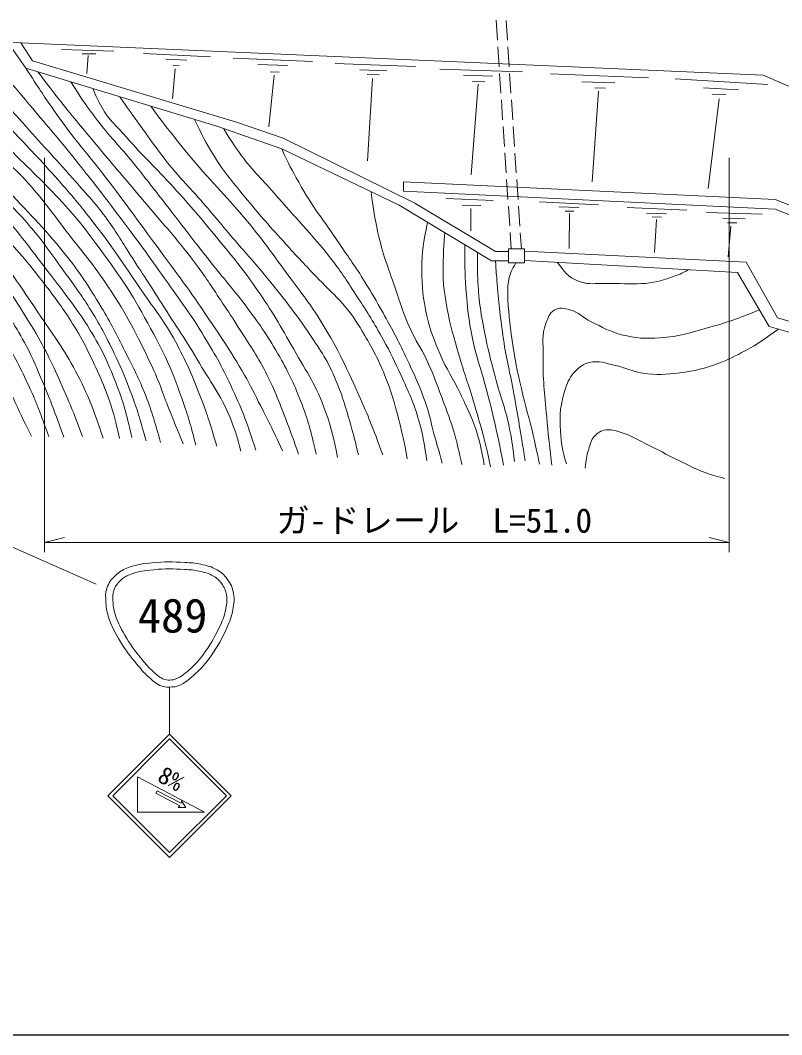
# Model space of a CAD drawing. Units: millimetres, scale not verified. Extents: x 40000 to 680000, y 20000 to 380000.
# Drawn here: x 175115 to 232333, y 205000 to 281274 of the extents above; entities that cross this region are included whole.
import ezdxf
from ezdxf.enums import TextEntityAlignment as Align

# ---------------------------------------------------------------- set-up
doc = ezdxf.new("R2010")
doc.units = ezdxf.units.MM
doc.header["$LTSCALE"] = 1000
for name, color, linetype, lineweight in [('M-BGD', 7, 'Continuous', 13), ('M-STR-HTXT', 7, 'Continuous', 13), ('M-STR-STRC', 7, 'Continuous', 13), ('M-TTL-BAND', 7, 'Continuous', 25)]:
    doc.layers.add(name, color=color, linetype=linetype, lineweight=lineweight)
doc.styles.add('ＭＳ ゴシック', font='')
doc.styles.get('ＭＳ ゴシック').set_extended_font_data('MS Gothic')

msp = doc.modelspace()

# ---------------------------------------------------------------- linework, layer by layer
at = {"layer": 'M-BGD'}
for p, q in [((210865, 281274), (210965, 279777)), ((211624, 281270), (211724, 279773)), ((167135, 280213), (175164, 279574)), ((175164, 279574), (176041, 278233)), ((230943, 277151), (175164, 279574)), ((210998, 279278), (211098, 277782)), ((211757, 279274), (211856, 277778)), ((174551, 279074), (175541, 277663)), ((178218, 279090), (182154, 278948)), ((179761, 278758), (180784, 278752)), ((180223, 278624), (180123, 277274)), ((184362, 278785), (189397, 278522)), ((191114, 278431), (197073, 278163)), ((189872, 273303), (175541, 277663)), ((176041, 278233), (191354, 273610)), ((186064, 278353), (187624, 278288)), ((186607, 277873), (187051, 277862)), ((192966, 277962), (195210, 277874)), ((198776, 278017), (204802, 277803)), ((186759, 277634), (186559, 275390)), ((194184, 277147), (193799, 273261)), ((193895, 277392), (194561, 277375)), ((200636, 277555), (202652, 277485)), ((201171, 277196), (202074, 277178)), ((201574, 276898), (201206, 270718)), ((206649, 277606), (212842, 277409)), ((208410, 277143), (210589, 277084)), ((211131, 277283), (211231, 275786)), ((211890, 277279), (211989, 275782)), ((214955, 277247), (222328, 276935)), ((258866, 265079), (230943, 277151)), ((209526, 276471), (208993, 269664)), ((209105, 276664), (210022, 276646)), ((217319, 276645), (219790, 276566)), ((218284, 276193), (219096, 276181)), ((224331, 276871), (231300, 276450)), ((226448, 276187), (229078, 276056)), ((218576, 275953), (218099, 269130)), ((227632, 275372), (226803, 268624)), ((227119, 275727), (228144, 275701)), ((211264, 275287), (211364, 273790)), ((212023, 275283), (212122, 273787)), ((194757, 271606), (189872, 273303)), ((191354, 273610), (194865, 272407)), ((211397, 273292), (211497, 271795)), ((212156, 273288), (212255, 271791)), ((194865, 272407), (204765, 267531)), ((203596, 267372), (194757, 271606)), ((211530, 271296), (211630, 269799)), ((212289, 271292), (212388, 269795)), ((211663, 269300), (211762, 267804)), ((212422, 269297), (212521, 267800)), ((203922, 269119), (203909, 268422)), ((231836, 267807), (203922, 269119)), ((203909, 268422), (231843, 267070)), ((207117, 267864), (210658, 267724)), ((231836, 267807), (236076, 266122)), ((210515, 263186), (203596, 267372)), ((204765, 267531), (210829, 263889)), ((208318, 267373), (209729, 267355)), ((208976, 267110), (208976, 265445)), ((211796, 267305), (211895, 265808)), ((212555, 267301), (212654, 265804)), ((214144, 267617), (218574, 267394)), ((215593, 267251), (217083, 267198)), ((220719, 267195), (225206, 266998)), ((231843, 267070), (236300, 265309)), ((216072, 266912), (216721, 266917)), ((216399, 266736), (216357, 264123)), ((222177, 266783), (223667, 266730)), ((222599, 266497), (223306, 266480)), ((222916, 266299), (222781, 263821)), ((226670, 266826), (230877, 266695)), ((227915, 266386), (229586, 266340)), ((228265, 266036), (228955, 266036)), ((228511, 265802), (228298, 263479)), ((211929, 265309), (212010, 264091)), ((212687, 265305), (212769, 264088)), ((211797, 263032), (211801, 264091)), ((211801, 264091), (213003, 264087)), ((213003, 264087), (213000, 263028)), ((229652, 263083), (213003, 263922)), ((210515, 263186), (211798, 263176)), ((210829, 263889), (211800, 263889)), ((213000, 263225), (229014, 262321)), ((213000, 263028), (211797, 263032)), ((232012, 258909), (229652, 263083)), ((229014, 262321), (231394, 258258)), ((243390, 255583), (232012, 258909)), ((231394, 258258), (246848, 253725))]:
    msp.add_line(p, q, dxfattribs=at)
for points, knots in [([(192819, 248964), (192088, 251131), (191875, 251791), (191074, 253520), (190335, 255115), (189856, 255981), (188944, 257484), (187878, 259240), (187166, 260151), (185985, 261832), (184728, 263622), (184004, 264612), (182687, 266358), (181259, 268252), (180447, 269304), (178960, 271151), (177762, 272638), (177050, 273437), (175824, 274900), (174873, 276035), (174576, 276390), (173388, 277804)], [0, 0, 0, 0, 1, 1, 1, 2, 2, 2, 3, 3, 3, 4, 4, 4, 5, 5, 5, 6, 6, 6, 7, 7, 7, 7]), ([(175541, 277663), (176507, 276140), (176793, 275728), (177636, 274516), (179184, 272291), (180236, 271181), (181874, 269021), (183166, 267315), (183864, 266340), (185128, 264613), (186557, 262659), (187400, 261595), (188759, 259591), (189978, 257793), (190668, 256787), (191776, 254917), (192305, 254025), (192548, 253494), (193026, 252573), (193761, 251156), (193978, 250684), (194831, 248905)], [0, 0, 0, 0, 1, 1, 1, 2, 2, 2, 3, 3, 3, 4, 4, 4, 5, 5, 5, 6, 6, 6, 7, 7, 7, 7]), ([(176440, 277389), (177259, 276308), (177478, 276028), (178158, 275167), (179180, 273872), (179786, 273173), (180840, 271903), (182054, 270438), (182756, 269635), (183976, 268175), (185683, 266132), (186725, 265054), (188324, 262924), (189152, 261822), (189550, 261157), (190317, 260011), (190785, 259310), (191047, 258918), (191497, 258206), (192319, 256904), (192838, 256205), (193538, 254834), (194292, 253358), (194603, 252477), (195195, 250929), (195532, 250044), (195644, 249750), (196023, 248651)], [0, 0, 0, 0, 1, 1, 1, 2, 2, 2, 3, 3, 3, 4, 4, 4, 5, 5, 5, 6, 6, 6, 7, 7, 7, 8, 8, 8, 9, 9, 9, 9]), ([(172440, 276769), (173802, 275228), (174148, 274839), (175248, 273607), (176727, 271951), (177591, 271056), (179054, 269387), (180031, 268272), (180624, 267682), (181509, 266492), (182313, 265413), (182669, 264741), (183403, 263613), (184325, 262196), (184839, 261400), (185748, 259974), (186863, 258226), (187533, 257274), (188581, 255484), (189561, 253811), (190298, 252952), (190977, 251136), (191300, 250273), (191427, 249938), (191687, 248888)], [0, 0, 0, 0, 1, 1, 1, 2, 2, 2, 3, 3, 3, 4, 4, 4, 5, 5, 5, 6, 6, 6, 7, 7, 7, 8, 8, 8, 8]), ([(178908, 276639), (179686, 275417), (179925, 275073), (180633, 274109), (181666, 272701), (182393, 272029), (183499, 270677), (184301, 269698), (184726, 269130), (185507, 268133), (187062, 266152), (187898, 265015), (189461, 263040), (190447, 261796), (191056, 261143), (192005, 259870), (193036, 258488), (193603, 257699), (194466, 256207), (195236, 254873), (195623, 254092), (196182, 252657), (196771, 251142), (196907, 250540), (197350, 248663)], [0, 0, 0, 0, 1, 1, 1, 2, 2, 2, 3, 3, 3, 4, 4, 4, 5, 5, 5, 6, 6, 6, 7, 7, 7, 8, 8, 8, 8]), ([(198947, 248407), (198652, 249997), (198509, 250529), (198060, 251838), (197391, 253790), (196674, 254746), (195659, 256542), (194644, 258336), (194071, 259344), (192898, 261039), (191828, 262584), (191143, 263389), (189954, 264845), (188690, 266394), (187962, 267247), (186621, 268730), (185270, 270225), (184410, 270968), (183086, 272487), (182339, 273345), (181786, 273740), (181233, 274735), (180941, 275259), (180827, 275477), (180587, 276128)], [0, 0, 0, 0, 1, 1, 1, 2, 2, 2, 3, 3, 3, 4, 4, 4, 5, 5, 5, 6, 6, 6, 7, 7, 7, 8, 8, 8, 8]), ([(189883, 249243), (189331, 251105), (189165, 251650), (188581, 253147), (187963, 254732), (187585, 255615), (186777, 257111), (185940, 258659), (185290, 259419), (184292, 260868), (182817, 263011), (182041, 264250), (180436, 266297), (179419, 267594), (178825, 268304), (177725, 269531), (176382, 271028), (175610, 271850), (174204, 273288), (173183, 274333), (172807, 274709), (171616, 275868)], [0, 0, 0, 0, 1, 1, 1, 2, 2, 2, 3, 3, 3, 4, 4, 4, 5, 5, 5, 6, 6, 6, 7, 7, 7, 7]), ([(182606, 275514), (183226, 274609), (183397, 274373), (183915, 273651), (185064, 272046), (185686, 271125), (186972, 269627), (187547, 268957), (187907, 268615), (188493, 267954), (189540, 266774), (190083, 266076), (191110, 264878), (192028, 263806), (192575, 263232), (193468, 262139), (194791, 260518), (195537, 259609), (196713, 257878), (197587, 256591), (198116, 255872), (198729, 254442), (199315, 253076), (199545, 252268), (199947, 250838), (200192, 249965), (200273, 249666), (200519, 248589)], [0, 0, 0, 0, 1, 1, 1, 2, 2, 2, 3, 3, 3, 4, 4, 4, 5, 5, 5, 6, 6, 6, 7, 7, 7, 8, 8, 8, 9, 9, 9, 9]), ([(188310, 249320), (187897, 250961), (187732, 251453), (187271, 252791), (186413, 255287), (185739, 256627), (184458, 258934), (183251, 261108), (182437, 262253), (180967, 264259), (180068, 265485), (179550, 266167), (178532, 267296), (177045, 268943), (176117, 269775), (174553, 271349), (173115, 272796), (172656, 273250), (170851, 275033)], [0, 0, 0, 0, 1, 1, 1, 2, 2, 2, 3, 3, 3, 4, 4, 4, 5, 5, 5, 6, 6, 6, 6]), ([(202353, 248589), (201563, 250760), (201315, 251382), (200539, 253125), (199513, 255430), (198907, 256722), (197566, 258859), (196756, 260150), (196200, 260806), (195298, 262034), (194161, 263581), (193560, 264477), (192340, 265959), (190693, 267960), (189626, 268957), (187957, 270939), (187243, 271786), (186854, 272271), (186177, 273148), (185680, 273790), (185521, 274001), (184925, 274808)], [0, 0, 0, 0, 1, 1, 1, 2, 2, 2, 3, 3, 3, 4, 4, 4, 5, 5, 5, 6, 6, 6, 7, 7, 7, 7]), ([(170077, 274187), (170936, 273391), (171155, 273191), (171849, 272555), (173265, 271259), (174204, 270680), (175498, 269262), (176794, 267840), (177397, 266937), (178574, 265416), (179827, 263796), (180595, 262933), (181725, 261225), (183170, 259039), (183840, 257716), (184964, 255348), (185566, 254080), (185780, 253317), (186305, 252015), (186713, 251003), (186841, 250687), (187350, 249425)], [0, 0, 0, 0, 1, 1, 1, 2, 2, 2, 3, 3, 3, 4, 4, 4, 5, 5, 5, 6, 6, 6, 7, 7, 7, 7]), ([(169129, 273151), (169929, 272321), (170135, 272098), (170769, 271412), (171843, 270250), (172389, 269549), (173451, 268375), (174413, 267312), (175012, 266770), (175936, 265673), (177039, 264364), (177566, 263556), (178569, 262168), (179318, 261130), (179746, 260552), (180423, 259466), (181243, 258149), (181623, 257361), (182301, 255965), (182795, 254948), (183022, 254354), (183422, 253296), (183949, 251902), (184076, 251395), (184566, 249655)], [0, 0, 0, 0, 1, 1, 1, 2, 2, 2, 3, 3, 3, 4, 4, 4, 5, 5, 5, 6, 6, 6, 7, 7, 7, 8, 8, 8, 8]), ([(185644, 249523), (185198, 251192), (185061, 251702), (184539, 253047), (184017, 254394), (183620, 255106), (182975, 256399), (182320, 257713), (181952, 258451), (181197, 259709), (180216, 261342), (179634, 262246), (178446, 263734), (176795, 265800), (175700, 266814), (173905, 268755), (173012, 269720), (172452, 270206), (171597, 271203), (170789, 272146), (170530, 272491), (169633, 273702)], [0, 0, 0, 0, 1, 1, 1, 2, 2, 2, 3, 3, 3, 4, 4, 4, 5, 5, 5, 6, 6, 6, 7, 7, 7, 7]), ([(188217, 273807), (188810, 272544), (189018, 272158), (189628, 271156), (190487, 269745), (191132, 269061), (192172, 267778), (193344, 266332), (194059, 265570), (195308, 264189), (196247, 263150), (196799, 262592), (197763, 261576), (198471, 260830), (198943, 260479), (199587, 259678), (200203, 258912), (200492, 258436), (200988, 257587), (201645, 256462), (202002, 255817), (202491, 254609), (203007, 253336), (203210, 252586), (203556, 251257), (203854, 250112), (203936, 249707), (204197, 248298)], [0, 0, 0, 0, 1, 1, 1, 2, 2, 2, 3, 3, 3, 4, 4, 4, 5, 5, 5, 6, 6, 6, 7, 7, 7, 8, 8, 8, 9, 9, 9, 9]), ([(205657, 248180), (205456, 249605), (205378, 250066), (205045, 251237), (204663, 252584), (204298, 253293), (203724, 254570), (203242, 255641), (202962, 256239), (202393, 257267), (201681, 258552), (201247, 259254), (200440, 260481), (199702, 261605), (199321, 262261), (198488, 263316), (196898, 265331), (195859, 266337), (194184, 268281), (193163, 269465), (192482, 270042), (191580, 271318), (191097, 272003), (190922, 272252), (190411, 273116)], [0, 0, 0, 0, 1, 1, 1, 2, 2, 2, 3, 3, 3, 4, 4, 4, 5, 5, 5, 6, 6, 6, 7, 7, 7, 8, 8, 8, 8]), ([(183509, 249911), (183044, 251849), (182893, 252467), (182286, 254033), (181670, 255623), (181260, 256501), (180373, 257957), (179178, 259922), (178311, 260894), (176927, 262730), (175896, 264097), (175326, 264870), (174225, 266181), (173227, 267369), (172588, 267965), (171558, 269125), (170380, 270450), (170012, 270884), (168583, 272555)], [0, 0, 0, 0, 1, 1, 1, 2, 2, 2, 3, 3, 3, 4, 4, 4, 5, 5, 5, 6, 6, 6, 6]), ([(167853, 271757), (168898, 270468), (169194, 270123), (170088, 269105), (171471, 267531), (172386, 266778), (173781, 265215), (175085, 263754), (175801, 262920), (176996, 261369), (177845, 260267), (178302, 259631), (179047, 258455), (179952, 257026), (180325, 256143), (181039, 254610), (181386, 253864), (181542, 253429), (181813, 252652), (182189, 251574), (182267, 251173), (182582, 249832)], [0, 0, 0, 0, 1, 1, 1, 2, 2, 2, 3, 3, 3, 4, 4, 4, 5, 5, 5, 6, 6, 6, 7, 7, 7, 7]), ([(194757, 271606), (195316, 270401), (195506, 270056), (196037, 269090), (197079, 267195), (197895, 266274), (199094, 264475), (199833, 263366), (200288, 262771), (200993, 261640), (201558, 260732), (201855, 260210), (202373, 259273), (203021, 258102), (203382, 257444), (203961, 256236), (204670, 254755), (205073, 253921), (205617, 252371), (205910, 251538), (205964, 251038), (206199, 250187), (206438, 249322), (206518, 249047), (206830, 247978)], [0, 0, 0, 0, 1, 1, 1, 2, 2, 2, 3, 3, 3, 4, 4, 4, 5, 5, 5, 6, 6, 6, 7, 7, 7, 8, 8, 8, 8]), ([(163776, 270996), (164998, 269687), (165310, 269355), (166301, 268310), (167713, 266821), (168573, 266052), (169943, 264524), (171289, 263022), (172074, 262194), (173237, 260546), (174239, 259125), (174757, 258292), (175580, 256760), (176129, 255739), (176344, 255120), (176800, 254055), (177478, 252467), (177663, 251919), (178390, 249930)], [0, 0, 0, 0, 1, 1, 1, 2, 2, 2, 3, 3, 3, 4, 4, 4, 5, 5, 5, 6, 6, 6, 6]), ([(179791, 249969), (179117, 251777), (178917, 252287), (178272, 253736), (177512, 255445), (177081, 256409), (176122, 258015), (174923, 260025), (174185, 261119), (172760, 262975), (172015, 263946), (171580, 264478), (170755, 265381), (169481, 266778), (168721, 267518), (167402, 268872), (166498, 269800), (166212, 270093), (165079, 271239)], [0, 0, 0, 0, 1, 1, 1, 2, 2, 2, 3, 3, 3, 4, 4, 4, 5, 5, 5, 6, 6, 6, 6]), ([(166351, 271477), (167529, 270356), (167843, 270030), (168767, 269070), (170470, 267301), (171384, 266264), (172894, 264327), (174470, 262304), (175249, 261091), (176680, 258963), (177730, 257402), (178382, 256561), (179264, 254900), (180265, 253016), (180517, 252235), (181350, 249852)], [0, 0, 0, 0, 1, 1, 1, 2, 2, 2, 3, 3, 3, 4, 4, 4, 5, 5, 5, 5]), ([(162242, 270709), (163195, 269893), (163453, 269643), (164202, 268931), (165804, 267407), (166560, 266413), (168035, 264767), (169461, 263176), (170317, 262328), (171614, 260631), (172726, 259176), (173365, 258357), (174252, 256755), (175044, 255327), (175430, 254495), (176106, 253008), (176250, 252691), (176309, 252504), (176436, 252180), (176774, 251322), (176871, 251044), (177265, 249971)], [0, 0, 0, 0, 1, 1, 1, 2, 2, 2, 3, 3, 3, 4, 4, 4, 5, 5, 5, 6, 6, 6, 7, 7, 7, 7]), ([(161363, 269603), (162945, 268115), (163378, 267692), (164608, 266408), (166144, 264807), (166930, 263840), (168365, 262149), (169556, 260746), (170264, 259988), (171338, 258495), (172299, 257161), (172871, 256425), (173646, 254975), (174219, 253903), (174400, 253235), (174918, 252135), (175312, 251298), (175443, 251028), (175953, 250005)], [0, 0, 0, 0, 1, 1, 1, 2, 2, 2, 3, 3, 3, 4, 4, 4, 5, 5, 5, 6, 6, 6, 6]), ([(208290, 247879), (208070, 248941), (207998, 249246), (207757, 250108), (207449, 251206), (207210, 251801), (206810, 252869), (206373, 254037), (206141, 254700), (205607, 255827), (205188, 256713), (204834, 257151), (204434, 258046), (203906, 259227), (203698, 259927), (203280, 261152), (202733, 262758), (202357, 263644), (201993, 265301), (201731, 266495), (201656, 266935), (201477, 268387)], [0, 0, 0, 0, 1, 1, 1, 2, 2, 2, 3, 3, 3, 4, 4, 4, 5, 5, 5, 6, 6, 6, 7, 7, 7, 7]), ([(209973, 247850), (209804, 248891), (209726, 249222), (209480, 250079), (209110, 251363), (208724, 252024), (208158, 253234), (207612, 254401), (207165, 254988), (206659, 256173), (206191, 257268), (205930, 257895), (205668, 259057), (205367, 260395), (205289, 261177), (205294, 262548), (205298, 263942), (205406, 264495), (205711, 266093)], [0, 0, 0, 0, 1, 1, 1, 2, 2, 2, 3, 3, 3, 4, 4, 4, 5, 5, 5, 6, 6, 6, 6]), ([(210457, 247709), (210155, 249047), (210076, 249407), (209787, 250483), (209526, 251453), (209358, 251990), (209068, 252951), (208643, 254358), (208343, 255128), (207947, 256543), (207569, 257894), (207338, 258651), (207109, 260034), (206879, 261419), (206852, 262220), (206907, 263623), (206932, 264278), (206939, 264515), (207027, 265296)], [0, 0, 0, 0, 1, 1, 1, 2, 2, 2, 3, 3, 3, 4, 4, 4, 5, 5, 5, 6, 6, 6, 6]), ([(208511, 264398), (208507, 262850), (208514, 262401), (208606, 261125), (208713, 259646), (208799, 258813), (209089, 257358), (209361, 255996), (209682, 255274), (210036, 253930), (210315, 252868), (210467, 252272), (210716, 251202), (211022, 249888), (211104, 249455), (211426, 247823)], [0, 0, 0, 0, 1, 1, 1, 2, 2, 2, 3, 3, 3, 4, 4, 4, 5, 5, 5, 5]), ([(212241, 248099), (212131, 249189), (212075, 249515), (211913, 250413), (211619, 252034), (211209, 252885), (210795, 254479), (210455, 255789), (210254, 256523), (209996, 257851), (209695, 259406), (209556, 260292), (209493, 261875), (209464, 262632), (209451, 262902), (209477, 263814)], [0, 0, 0, 0, 1, 1, 1, 2, 2, 2, 3, 3, 3, 4, 4, 4, 5, 5, 5, 5]), ([(210821, 263184), (210874, 262346), (210895, 262125), (210952, 261446), (211090, 259823), (211197, 258915), (211425, 257302), (211654, 255684), (211913, 254800), (212204, 253193), (212560, 251231), (212660, 250602), (213059, 248161)], [0, 0, 0, 0, 1, 1, 1, 2, 2, 2, 3, 3, 3, 4, 4, 4, 4]), ([(214137, 247898), (213920, 248946), (213858, 249222), (213664, 250067), (213347, 251446), (213073, 252196), (212770, 253578), (212461, 254981), (212258, 255766), (212074, 257191), (211895, 258572), (211776, 259349), (211749, 260741), (211741, 261135), (211741, 261360), (211815, 261747), (211917, 262280), (212054, 262489), (212347, 263030)], [0, 0, 0, 0, 1, 1, 1, 2, 2, 2, 3, 3, 3, 4, 4, 4, 5, 5, 5, 6, 6, 6, 6]), ([(215464, 263086), (215990, 262389), (216271, 261953), (217051, 261658), (217685, 261418), (218100, 261470), (218777, 261487), (220849, 261539), (222127, 261211), (224062, 261954), (224573, 262150), (224804, 262216), (225338, 262528)], [0, 0, 0, 0, 1, 1, 1, 2, 2, 2, 3, 3, 3, 4, 4, 4, 4]), ([(215057, 247815), (214846, 249574), (214795, 250048), (214672, 251483), (214519, 253271), (214367, 254275), (214406, 256069), (214427, 257008), (214283, 257585), (214613, 258465), (214775, 258897), (214840, 259230), (215234, 259471), (215629, 259712), (215972, 259621), (216418, 259500), (217106, 259313), (217377, 258933), (218015, 258613), (218880, 258179), (219360, 257895), (220293, 257636), (221388, 257333), (222057, 257341), (223192, 257400), (224643, 257475), (225429, 257787), (226831, 258169), (228361, 258586), (228894, 258803), (230668, 259498)], [0, 0, 0, 0, 1, 1, 1, 2, 2, 2, 3, 3, 3, 4, 4, 4, 5, 5, 5, 6, 6, 6, 7, 7, 7, 8, 8, 8, 9, 9, 9, 10, 10, 10, 10]), ([(216151, 247933), (215851, 249006), (215767, 249416), (215708, 250389), (215630, 251655), (215695, 252408), (216092, 253613), (216272, 254159), (216427, 254478), (216832, 254885), (217169, 255224), (217403, 255424), (217867, 255536), (218613, 255716), (219070, 255489), (219820, 255329), (220642, 255153), (221058, 254857), (221890, 254737), (222966, 254583), (223594, 254629), (224671, 254767), (225840, 254917), (226495, 255078), (227600, 255487), (228408, 255786), (228833, 256025), (229592, 256433), (230617, 256985), (230955, 257246), (232094, 258053)], [0, 0, 0, 0, 1, 1, 1, 2, 2, 2, 3, 3, 3, 4, 4, 4, 5, 5, 5, 6, 6, 6, 7, 7, 7, 8, 8, 8, 9, 9, 9, 10, 10, 10, 10]), ([(217568, 247601), (217641, 248248), (217652, 248478), (217831, 249008), (217965, 249407), (217978, 249687), (218265, 249994), (218522, 250270), (218733, 250418), (219106, 250468), (219528, 250524), (219778, 250435), (220184, 250310), (221085, 250032), (221533, 249722), (222380, 249311), (223373, 248828), (223899, 248496), (224895, 248019), (225519, 247720), (225863, 247535), (226512, 247296), (227106, 247076), (227327, 247015), (228063, 246822)], [0, 0, 0, 0, 1, 1, 1, 2, 2, 2, 3, 3, 3, 4, 4, 4, 5, 5, 5, 6, 6, 6, 7, 7, 7, 8, 8, 8, 8])]:
    msp.add_open_spline(points, degree=3, knots=knots, dxfattribs=at)
at = {"layer": 'M-STR-HTXT'}
for p, q in [((176928, 270928), (176928, 241279)), ((228389, 270928), (228389, 241279)), ((176928, 242018), (178428, 242393)), ((176928, 242018), (228389, 242018)), ((228389, 242018), (226889, 242393))]:
    msp.add_line(p, q, dxfattribs=at)
at = {"layer": 'M-STR-STRC'}
for p, q in [((91007, 278607), (180815, 238868)), ((186335, 227599), (186335, 231136)), ((181702, 222966), (186335, 227599)), ((181702, 222966), (186335, 227599)), ((186335, 227599), (190968, 222966)), ((186335, 227599), (190968, 222966)), ((182058, 222966), (186335, 227242)), ((182058, 222966), (186335, 227242)), ((186335, 227242), (190612, 222966)), ((186335, 227242), (190612, 222966)), ((183924, 221738), (183924, 224383)), ((183924, 224383), (188965, 221738)), ((186335, 218333), (181702, 222966)), ((186335, 218333), (181702, 222966)), ((186335, 218689), (182058, 222966)), ((186335, 218689), (182058, 222966)), ((185397, 223348), (185296, 223155)), ((187092, 222213), (185298, 223155)), ((187194, 222407), (185399, 223348)), ((190968, 222966), (186335, 218333)), ((190612, 222966), (186335, 218689)), ((190968, 222966), (186335, 218333)), ((190612, 222966), (186335, 218689)), ((187092, 222213), (186981, 222081)), ((187563, 222090), (186981, 222081)), ((187194, 222407), (187239, 222574)), ((187563, 222090), (187239, 222574)), ((188965, 221738), (183924, 221738))]:
    msp.add_line(p, q, dxfattribs=at)
for points in [[(185033, 240480), (185988, 240584), (186533, 240555), (187493, 240507), (187960, 240483), (188226, 240478), (188682, 240375), (189173, 240263), (189465, 240207), (189899, 239952), (190245, 239747), (190431, 239591), (190665, 239264), (190941, 238881), (191057, 238618), (191141, 238153), (191225, 237696), (191172, 237421), (191089, 236964), (190987, 236408), (190868, 236105), (190639, 235589), (190259, 234730), (189991, 234267), (189449, 233500), (189048, 232932), (188802, 232618), (188286, 232151), (187818, 231729), (187546, 231467), (186964, 231226), (186799, 231158), (186692, 231156), (186514, 231147), (186225, 231132), (186047, 231103), (185774, 231199), (185312, 231362), (185112, 231591), (184743, 231913), (184362, 232245), (184190, 232475), (183870, 232865), (183359, 233488), (183067, 233840), (182654, 234531), (182225, 235249), (181979, 235664), (181728, 236461), (181593, 236891), (181561, 237149), (181543, 237598), (181528, 237981), (181497, 238214), (181623, 238577), (181769, 238999), (181938, 239216), (182257, 239528), (182546, 239811), (182755, 239932), (183130, 240084), (183833, 240370), (184278, 240398), (185033, 240480)], [(185141, 239963), (186044, 240059), (186559, 240026), (187466, 239978), (187897, 239956), (188144, 239952), (188565, 239856), (188993, 239759), (189247, 239710), (189625, 239487), (189897, 239327), (190042, 239205), (190226, 238949), (190447, 238641), (190540, 238429), (190608, 238056), (190678, 237673), (190634, 237443), (190564, 237059), (190472, 236552), (190362, 236275), (190154, 235804), (189790, 234983), (189534, 234540), (189016, 233806), (188641, 233275), (188411, 232982), (187929, 232546), (187514, 232172), (187273, 231940), (186757, 231726), (186658, 231685), (186594, 231684), (186487, 231678), (186279, 231667), (186152, 231647), (185956, 231716), (185569, 231852), (185401, 232044), (185092, 232314), (184738, 232623), (184577, 232837), (184279, 233200), (183788, 233800), (183507, 234138), (183109, 234803), (182705, 235479), (182473, 235870), (182237, 236621), (182119, 236998), (182091, 237225), (182075, 237620), (182063, 237924), (182038, 238110), (182138, 238397), (182253, 238728), (182385, 238898), (182635, 239143), (182865, 239368), (183033, 239465), (183332, 239586), (184001, 239858), (184423, 239887), (185141, 239963)]]:
    msp.add_open_spline(points, degree=3, knots=[0, 0, 0, 0, 1, 1, 1, 2, 2, 2, 3, 3, 3, 4, 4, 4, 5, 5, 5, 6, 6, 6, 7, 7, 7, 8, 8, 8, 9, 9, 9, 10, 10, 10, 11, 11, 11, 12, 12, 12, 13, 13, 13, 14, 14, 14, 15, 15, 15, 16, 16, 16, 17, 17, 17, 18, 18, 18, 19, 19, 19, 20, 20, 20, 21, 21, 21, 21], dxfattribs=at)
at = {"layer": 'M-TTL-BAND'}
msp.add_line((40000, 205000), (579000, 205000), dxfattribs=at)

# ---------------------------------------------------------------- texts
at = {"layer": 'M-STR-HTXT', "style": 'ＭＳ ゴシック'}
msp.add_text('ガ-ドレール  L=51.0', height=1833, dxfattribs=at).set_placement((194360, 242200), align=Align.BOTTOM_LEFT)
at = {"layer": 'M-STR-STRC', "style": 'ＭＳ ゴシック'}
msp.add_text('489', height=2566, dxfattribs=at).set_placement((183943, 234471), align=Align.BOTTOM_LEFT)
msp.add_text('8%', height=1320, rotation=332.318, dxfattribs=at).set_placement((185144, 223743), align=Align.BOTTOM_LEFT)

doc.saveas('drawing.dxf')
